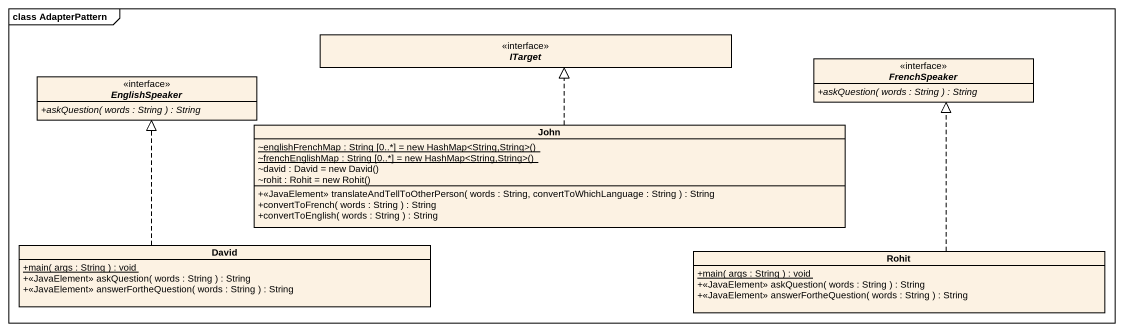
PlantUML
@startuml
mainframe class AdapterPattern
hide circle
hide empty members
skinparam classAttributeIconSize 0
interface ITarget
interface EnglishSpeaker {
  {abstract} +askQuestion( words : String ) : String
}
interface FrenchSpeaker {
  {abstract} +askQuestion( words : String ) : String
}
class John {
  {static} {field} ~englishFrenchMap : String [0..*] = new HashMap<String,String>()
  {static} {field} ~frenchEnglishMap : String [0..*] = new HashMap<String,String>()
  {field} ~david : David = new David()
  {field} ~rohit : Rohit = new Rohit()
  +<<JavaElement>> translateAndTellToOtherPerson( words : String, convertToWhichLanguage : String ) : String
  +convertToFrench( words : String ) : String
  +convertToEnglish( words : String ) : String
}
class David {
  {static} +main( args : String ) : void
  +<<JavaElement>> askQuestion( words : String ) : String
  +<<JavaElement>> answerFortheQuestion( words : String ) : String
}
class Rohit {
  {static} +main( args : String ) : void
  +<<JavaElement>> askQuestion( words : String ) : String
  +<<JavaElement>> answerFortheQuestion( words : String ) : String
}
John .up.|> ITarget
David .up.|> EnglishSpeaker
Rohit .up.|> FrenchSpeaker
@enduml
